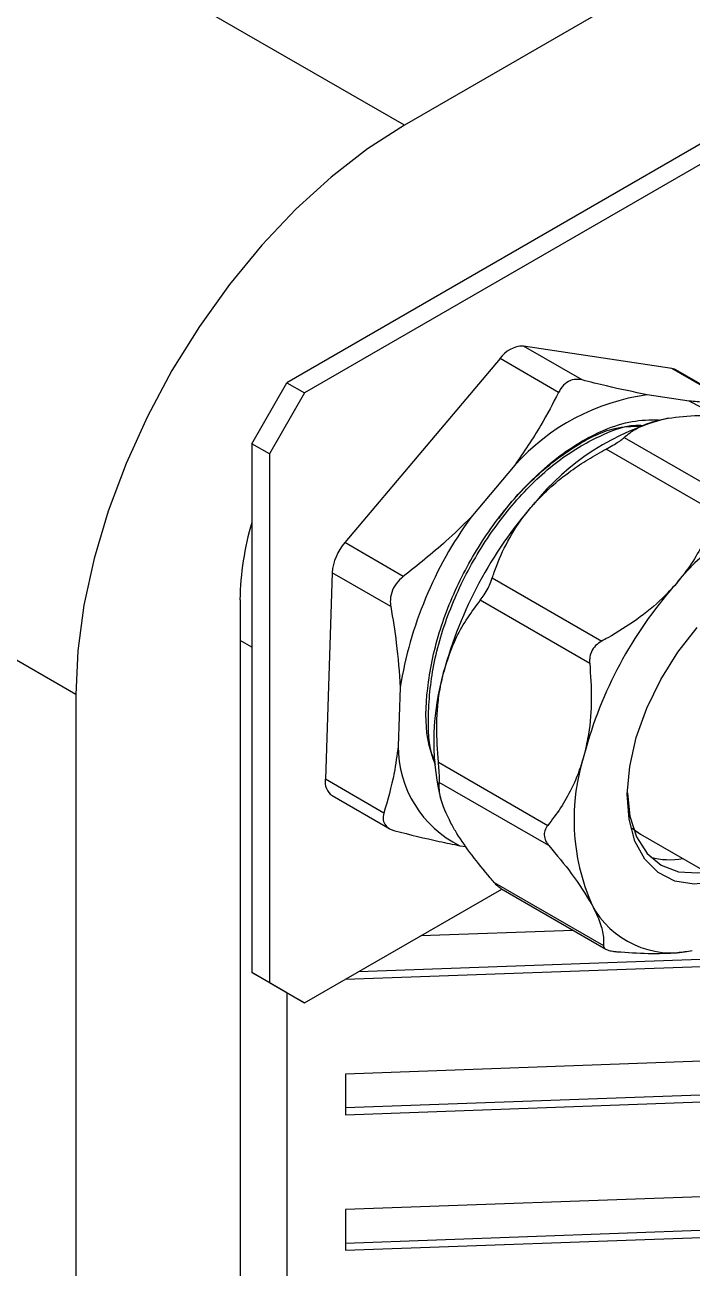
# Model space of a CAD drawing. Extents: x 150 to 4150, y 50 to 2920.
# Drawn here: x 3032.7 to 3133.2, y 1974.1 to 2161.3 of the extents above; entities that cross this region are included whole.
import ezdxf

# ---------------------------------------------------------------- set-up
doc = ezdxf.new("R2010")
doc.units = 0
doc.header["$LTSCALE"] = 10
doc.linetypes.add('SLD-KATı', pattern=[0])
doc.layers.get('0').update_dxf_attribs({"linetype": 'CONTINUOUS'})

msp = doc.modelspace()

# ---------------------------------------------------------------- linework, layer by layer
at = {"color": 7, "linetype": 'SLD-KATı'}
for p, q in [((3089.84, 2146.21), (2920.13, 2244.18)), ((3271.01, 2222.23), (3072.16, 2107.43)), ((3271.01, 2219.16), (3074.81, 2105.9)), ((3171.15, 2193.16), (3089.84, 2146.21)), ((3040.34, 2060.48), (2870.63, 2158.45)), ((3116.61, 2107.87), (3107.78, 2112.96)), ((3130.14, 2109.58), (3107.78, 2112.96)), ((3104.25, 2111.08), (3080.86, 2083.36)), ((3113.07, 2105.99), (3104.25, 2111.08)), ((3138.96, 2104.49), (3130.14, 2109.58)), ((3139.42, 2104.37), (3130.75, 2109.37)), ((3066.85, 2098.24), (3072.16, 2107.43)), ((3072.16, 2107.43), (3074.81, 2105.9)), ((3074.81, 2105.9), (3069.51, 2096.71)), ((3132.74, 2104.67), (3126.39, 2105.63)), ((3122.95, 2099.19), (3139.43, 2089.68)), ((3069.51, 2096.71), (3066.85, 2098.24)), ((3066.85, 2098.24), (3066.85, 2018.63)), ((3136.73, 2087.95), (3120.25, 2097.46)), ((3069.51, 2096.71), (3069.51, 2017.1)), ((3106.48, 2095.03), (3099.84, 2087.16)), ((3089.68, 2078.27), (3080.86, 2083.36)), ((3078.97, 2078.82), (3077.94, 2047.72)), ((3087.79, 2073.73), (3078.97, 2078.82)), ((3103.09, 2078.05), (3119.57, 2068.53)), ((3065.09, 2074.77), (3065.09, 1495.14)), ((3117.76, 2065.16), (3101.28, 2074.68)), ((3089.21, 2061.56), (3088.91, 2052.73)), ((3040.34, 2060.48), (3040.34, 1472.57)), ((3094.97, 2050.29), (3111.44, 2040.78)), ((3086.76, 2042.63), (3077.94, 2047.72)), ((3111.59, 2037.74), (3095.11, 2047.26)), ((3078.97, 2045.27), (3087.63, 2040.27)), ((3095.2, 2045.27), (3095.4, 2044.54)), ((3124.18, 2040.36), (3125.43, 2039.46)), ((3125.43, 2039.46), (3156.93, 2021.28)), ((3098.19, 2037.72), (3099.14, 2037.58)), ((3103.35, 2032.19), (3119.83, 2022.67)), ((3074.81, 2014.04), (3104.51, 2031.19)), ((3104.36, 2031.27), (3120.21, 2022.12)), ((3115.29, 2024.97), (3092.31, 2024.14)), ((3083, 2018.77), (3135.8, 2020.67)), ((3066.85, 2018.63), (3069.51, 2017.1)), ((3072.16, 2015.57), (3066.85, 2018.63)), ((3081, 2017.61), (3137.56, 2019.65)), ((3069.51, 2017.1), (3074.81, 2014.04)), ((3081, 2017.61), (3081, 2017.61)), ((3072.16, 2015.57), (3072.16, 1539.93)), ((3074.81, 2014.04), (3072.16, 2015.57)), ((3137.56, 2005.36), (3081, 2003.32)), ((3081, 2003.32), (3081, 1997.2)), ((3081, 1998.28), (3135.8, 2000.25)), ((3081, 1997.2), (3137.56, 1999.23)), ((3137.56, 1984.94), (3081, 1982.91)), ((3081, 1982.91), (3081, 1976.78)), ((3081, 1977.87), (3135.8, 1979.84)), ((3081, 1976.78), (3137.56, 1978.82))]:
    msp.add_line(p, q, dxfattribs=at)
at = {"color": 8, "linetype": 'SLD-KATı'}
msp.add_line((3066.85, 2067.62), (3065.09, 2068.64), dxfattribs=at)
at = {"color": 7, "linetype": 'SLD-KATı', "flags": 128}
for points in [[(3089.84, 2146.21), (3084.29, 2142.65), (3078.82, 2138.42), (3073.49, 2133.57), (3068.36, 2128.15), (3063.5, 2122.25), (3058.97, 2115.93), (3054.84, 2109.27), (3051.14, 2102.35), (3047.92, 2095.27), (3045.24, 2088.11), (3043.12, 2080.96), (3041.58, 2073.92), (3040.65, 2067.06), (3040.34, 2060.48)], [(3130.75, 2109.37), (3130.51, 2109.48), (3130.14, 2109.58)], [(3136.21, 2102.57), (3134.61, 2103.73), (3132.74, 2104.67)], [(3137.5, 2032.5), (3136.64, 2032.28), (3133.47, 2031.93), (3130.58, 2032.39), (3128.08, 2033.66), (3126.06, 2035.68), (3124.58, 2038.39), (3123.69, 2041.7), (3123.42, 2045.49), (3123.79, 2049.63), (3124.78, 2053.99), (3126.35, 2058.41), (3128.45, 2062.75), (3131.02, 2066.85), (3133.96, 2070.58)], [(3123.43, 2045.69), (3123.81, 2042.17), (3124.82, 2039.05), (3126.41, 2036.56), (3128.54, 2034.78), (3131.12, 2033.79), (3134.06, 2033.61), (3135.3, 2033.77)], [(3124.31, 2040.25), (3124.61, 2040.01), (3125.43, 2039.46)]]:
    msp.add_lwpolyline(points, dxfattribs=at)
at = {"color": 7, "linetype": 'SLD-KATı'}
for centre, radius, start, end in [((3107.81, 2108.64), 4.32, 90.3956, 145.6306), ((3131, 2072.95), 33, 98.0295, 137.9967), ((3138.57, 2065.72), 37.47, 103.9053, 141.3621), ((3159.79, 2053.48), 37.47, 103.9053, 141.3621), ((3156.46, 2047.58), 62.84, 138.6195, 164.9928), ((3108.58, 2074.1), 43.5, 163.586, 179.125), ((3148.91, 2051.77), 60.5, 144.2017, 170.6901), ((3086.77, 2078.24), 7.82, 139.1157, 175.7761), ((3177.67, 2035.33), 62.84, 138.6195, 164.9928), ((3131.2, 2053.49), 36.93, 163.7054, 192.8563), ((3105.64, 2052.7), 16.73, 179.8982, 243.5644), ((3147.41, 2041.68), 32.01, 161.9342, 203.6333), ((3080.38, 2047.31), 2.48, 170.4484, 235.2633), ((3129.74, 2046.18), 10.57, 254.739, 281.0275), ((3130.15, 2035.26), 13.68, 207.9836, 282.8131)]:
    msp.add_arc(centre, radius, start, end, dxfattribs=at)
for points, knots in [([(3116.61, 2107.87), (3116.21, 2107.92), (3115.41, 2108.03), (3114.29, 2107.54), (3113.51, 2106.78), (3113.18, 2106.19), (3113.07, 2105.99)], [0, 0, 0, 0, 0.288574, 0.577791, 0.857516, 1, 1, 1, 1]), ([(3126.39, 2105.63), (3124.4, 2106.04), (3121.3, 2106.68), (3117.84, 2107.55), (3116.61, 2107.87)], [0, 0, 0, 0, 0.642829, 1, 1, 1, 1]), ([(3113.07, 2105.99), (3112.22, 2104.34), (3110.29, 2100.6), (3107.84, 2097.03), (3106.48, 2095.03)], [0, 0, 0, 0, 0.44202, 1, 1, 1, 1]), ([(3138.96, 2104.49), (3137.74, 2104.45), (3135.9, 2104.39), (3133.54, 2104.6), (3132.74, 2104.67)], [0, 0, 0, 0, 0.663412, 1, 1, 1, 1]), ([(3094.53, 2049.83), (3094.08, 2051.13), (3092.94, 2054.43), (3093.11, 2061.37), (3094.81, 2069.74), (3098.26, 2078.26), (3103.07, 2086.17), (3108.88, 2092.94), (3115.21, 2097.9), (3120.98, 2100.84), (3124.14, 2100.88), (3125.41, 2100.9)], [0, 0, 0, 0, 0.0771023, 0.1959954, 0.3175821, 0.4384929, 0.5576021, 0.6794157, 0.7997183, 0.9193105, 1, 1, 1, 1]), ([(3094.53, 2050.23), (3094.44, 2050.42), (3093.49, 2052.45), (3093.31, 2057.85), (3094.19, 2065.92), (3096.98, 2074.5), (3101.25, 2082.74), (3106.68, 2090.04), (3112.88, 2095.92), (3119.25, 2099.59), (3123.68, 2101.27), (3125.57, 2101.01), (3125.66, 2101)], [0, 0, 0, 0, 0.012719, 0.134355, 0.257015, 0.381012, 0.50222, 0.625465, 0.749195, 0.870248, 0.993931, 1, 1, 1, 1]), ([(3104.1, 2086.97), (3104.49, 2087.52), (3105.9, 2089.51), (3108.67, 2092.5), (3112.32, 2095.82), (3116.12, 2098.47), (3120.12, 2100.52), (3124.22, 2101.81), (3126.83, 2101.85), (3128.14, 2101.86)], [0, 0, 0, 0, 0.056547, 0.205748, 0.354948, 0.505745, 0.656564, 0.828282, 1, 1, 1, 1]), ([(3122.95, 2099.19), (3123.53, 2099.67), (3124.41, 2100.4), (3126.09, 2101.18), (3127.63, 2101.71), (3128.89, 2101.96), (3129.57, 2102.1)], [0, 0, 0, 0, 0.3822459, 0.5776631, 0.77475, 1, 1, 1, 1]), ([(3129.57, 2102.1), (3131.05, 2102.28), (3134.39, 2102.69), (3138.58, 2102.42), (3140.91, 2102.27)], [0, 0, 0, 0, 0.444644, 1, 1, 1, 1]), ([(3120.25, 2097.46), (3120.59, 2097.65), (3121.26, 2098.02), (3122.12, 2098.55), (3122.68, 2098.95), (3122.88, 2099.12), (3122.95, 2099.19)], [0, 0, 0, 0, 0.280694, 0.562832, 0.82575, 1, 1, 1, 1]), ([(3109.3, 2089.12), (3110.15, 2090.02), (3111.87, 2091.83), (3114.7, 2094.05), (3117.51, 2095.94), (3119.33, 2096.95), (3120.25, 2097.46)], [0, 0, 0, 0, 0.272941, 0.55138, 0.774807, 1, 1, 1, 1]), ([(3103.09, 2078.05), (3103.18, 2078.33), (3103.74, 2080.01), (3105.06, 2083.1), (3107.14, 2086.54), (3108.75, 2088.47), (3109.3, 2089.12)], [0, 0, 0, 0, 0.073265, 0.4365434, 0.8088712, 1, 1, 1, 1]), ([(3136.73, 2087.95), (3136.43, 2087.09), (3135.84, 2085.36), (3134.55, 2082.62), (3132.87, 2079.73), (3131.3, 2077.83), (3130.52, 2076.87)], [0, 0, 0, 0, 0.223518, 0.448621, 0.721723, 1, 1, 1, 1]), ([(3099.84, 2087.16), (3098.61, 2085.95), (3095.43, 2082.8), (3091.87, 2079.99), (3089.68, 2078.27)], [0, 0, 0, 0, 0.385498, 1, 1, 1, 1]), ([(3089.68, 2078.27), (3089.3, 2077.92), (3088.54, 2077.24), (3087.87, 2075.86), (3087.67, 2074.65), (3087.76, 2073.96), (3087.79, 2073.73)], [0, 0, 0, 0, 0.28856, 0.577778, 0.857503, 1, 1, 1, 1]), ([(3101.28, 2074.68), (3101.48, 2074.94), (3101.88, 2075.47), (3102.45, 2076.46), (3102.85, 2077.35), (3103.02, 2077.85), (3103.09, 2078.05)], [0, 0, 0, 0, 0.280694, 0.562832, 0.82575, 1, 1, 1, 1]), ([(3130.52, 2076.87), (3129.93, 2076.24), (3128.23, 2074.41), (3124.89, 2071.7), (3121.69, 2069.69), (3119.87, 2068.7), (3119.57, 2068.53)], [0, 0, 0, 0, 0.191127, 0.553705, 0.926736, 1, 1, 1, 1]), ([(3095.76, 2063.85), (3096.34, 2065.68), (3097.66, 2069.79), (3099.99, 2072.93), (3101.28, 2074.68)], [0, 0, 0, 0, 0.444644, 1, 1, 1, 1]), ([(3087.79, 2073.73), (3088.1, 2071.9), (3088.8, 2067.76), (3089.06, 2063.78), (3089.21, 2061.56)], [0, 0, 0, 0, 0.44202, 1, 1, 1, 1]), ([(3119.57, 2068.53), (3119.24, 2068.33), (3118.6, 2067.91), (3117.97, 2066.95), (3117.72, 2065.99), (3117.75, 2065.4), (3117.76, 2065.16)], [0, 0, 0, 0, 0.2806938, 0.5628322, 0.8257499, 1, 1, 1, 1]), ([(3094.97, 2050.29), (3094.84, 2052.06), (3094.65, 2054.75), (3094.81, 2058.29), (3095.12, 2061.07), (3095.54, 2062.88), (3095.76, 2063.85)], [0, 0, 0, 0, 0.3822459, 0.5776631, 0.77475, 1, 1, 1, 1]), ([(3117.76, 2065.16), (3117.88, 2063.39), (3118.13, 2059.8), (3117.79, 2055.22), (3117.19, 2052.57), (3116.97, 2051.6)], [0, 0, 0, 0, 0.3824108, 0.7746528, 1, 1, 1, 1]), ([(3088.91, 2052.73), (3088.73, 2051.36), (3088.25, 2047.8), (3087.32, 2044.6), (3086.76, 2042.63)], [0, 0, 0, 0, 0.385498, 1, 1, 1, 1]), ([(3116.97, 2051.6), (3116.7, 2050.69), (3116.17, 2048.84), (3114.96, 2046.08), (3113.41, 2043.34), (3112.1, 2041.64), (3111.44, 2040.78)], [0, 0, 0, 0, 0.220853, 0.444668, 0.720511, 1, 1, 1, 1]), ([(3095.11, 2047.26), (3095.12, 2047.41), (3095.14, 2047.72), (3095.11, 2048.56), (3095.04, 2049.47), (3094.99, 2050.06), (3094.97, 2050.29)], [0, 0, 0, 0, 0.280694, 0.562832, 0.82575, 1, 1, 1, 1]), ([(3096.86, 2041.09), (3096.22, 2042.44), (3095.06, 2044.91), (3095.1, 2046.53), (3095.11, 2047.26)], [0, 0, 0, 0, 0.55101, 1, 1, 1, 1]), ([(3086.76, 2042.63), (3086.69, 2042.28), (3086.55, 2041.58), (3086.98, 2040.71), (3087.67, 2040.19), (3088.22, 2040.02), (3088.4, 2039.96)], [0, 0, 0, 0, 0.28856, 0.577778, 0.857503, 1, 1, 1, 1]), ([(3103.35, 2032.19), (3103.15, 2032.42), (3101.97, 2033.8), (3099.95, 2036.33), (3098.01, 2039.08), (3097.15, 2040.58), (3096.86, 2041.09)], [0, 0, 0, 0, 0.073265, 0.436543, 0.808871, 1, 1, 1, 1]), ([(3088.4, 2039.96), (3090.68, 2039.39), (3094.12, 2038.54), (3097.17, 2037.93), (3098.19, 2037.72)], [0, 0, 0, 0, 0.663412, 1, 1, 1, 1]), ([(3111.44, 2040.78), (3111.27, 2040.52), (3110.93, 2040), (3110.87, 2039.1), (3111.14, 2038.32), (3111.46, 2037.91), (3111.59, 2037.74)], [0, 0, 0, 0, 0.280694, 0.562832, 0.82575, 1, 1, 1, 1]), ([(3111.59, 2037.74), (3112.78, 2036.32), (3115.44, 2033.15), (3117.14, 2030.37), (3118.08, 2028.84)], [0, 0, 0, 0, 0.44899, 1, 1, 1, 1]), ([(3104.37, 2031.27), (3104.17, 2031.41), (3103.83, 2031.64), (3103.49, 2032.03), (3103.35, 2032.19)], [0, 0, 0, 0, 0.597997, 1, 1, 1, 1]), ([(3118.08, 2028.84), (3118.33, 2028.35), (3119.06, 2026.94), (3119.74, 2024.92), (3119.89, 2023.48), (3119.84, 2022.79), (3119.83, 2022.67)], [0, 0, 0, 0, 0.191127, 0.553705, 0.926736, 1, 1, 1, 1]), ([(3119.83, 2022.67), (3119.84, 2022.55), (3119.88, 2022.3), (3120.4, 2022), (3121.11, 2021.83), (3121.63, 2021.77), (3121.84, 2021.75)], [0, 0, 0, 0, 0.2806938, 0.5628322, 0.8257499, 1, 1, 1, 1]), ([(3121.84, 2021.75), (3123.44, 2021.65), (3126.67, 2021.43), (3130.47, 2021.53), (3132.46, 2021.82), (3133.19, 2021.92)], [0, 0, 0, 0, 0.382411, 0.774653, 1, 1, 1, 1])]:
    msp.add_open_spline(points, degree=3, knots=knots, dxfattribs=at)

doc.saveas('drawing.dxf')
